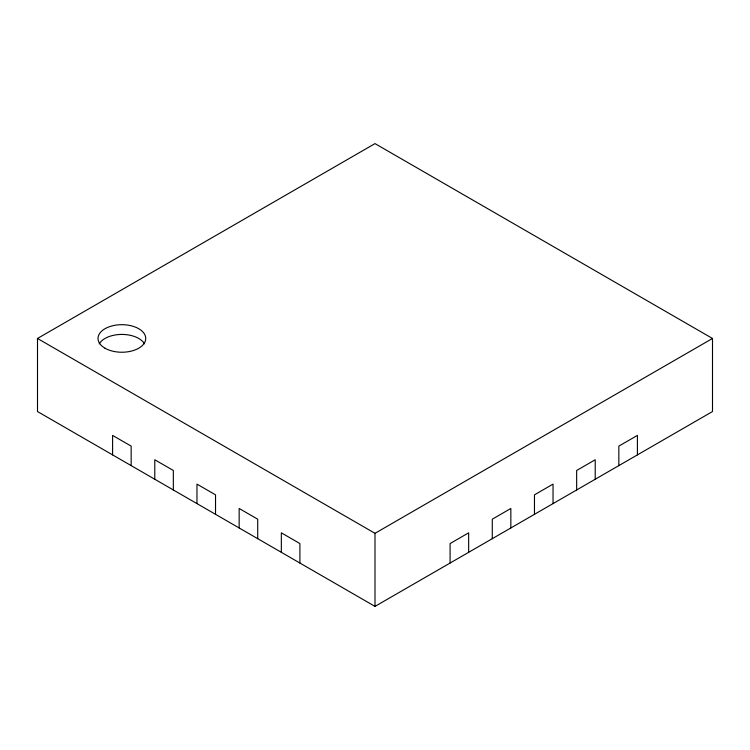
<?xml version="1.0" encoding="UTF-8"?>
<svg xmlns="http://www.w3.org/2000/svg" width="750" height="750" viewBox="0 0 750 750"><rect width="100%" height="100%" fill="white"/><g stroke="black" fill="none" stroke-linecap="round" stroke-linejoin="round"><path stroke-width="1.12" d="M37.5 338.466L375 143.606L712.5 338.466L712.5 411.534L375 606.394L37.5 411.534L37.5 338.466L375 533.316L712.5 338.466M637.406 454.894L637.406 435.403L618.844 446.119L618.844 465.609M595.219 479.25L595.219 459.759L576.656 470.475L576.656 489.966M553.031 503.606L553.031 484.116L534.469 494.831L534.469 514.322M510.844 527.962L510.844 508.472L492.281 519.188L492.281 538.678M468.656 552.319L468.656 532.828L450.094 543.553L450.094 563.034M375 533.316L375 606.394M299.906 563.034L299.906 543.553L281.344 532.828L281.344 552.319M257.719 538.678L257.719 519.188L239.156 508.472L239.156 527.962M215.531 514.322L215.531 494.831L196.969 484.116L196.969 503.606M173.344 489.966L173.344 470.475L154.781 459.759L154.781 479.25M131.156 465.609L131.156 446.119L112.594 435.403L112.594 454.894M99.272 343.781A23.869 13.781 0 0 1 121.875 334.425A23.869 13.781 0 0 1 144.478 343.781M105 348.206A23.869 13.781 0 0 0 144.928 342.028A23.869 13.781 0 0 0 115.697 325.153A23.869 13.781 0 0 0 105 348.206"/></g></svg>
